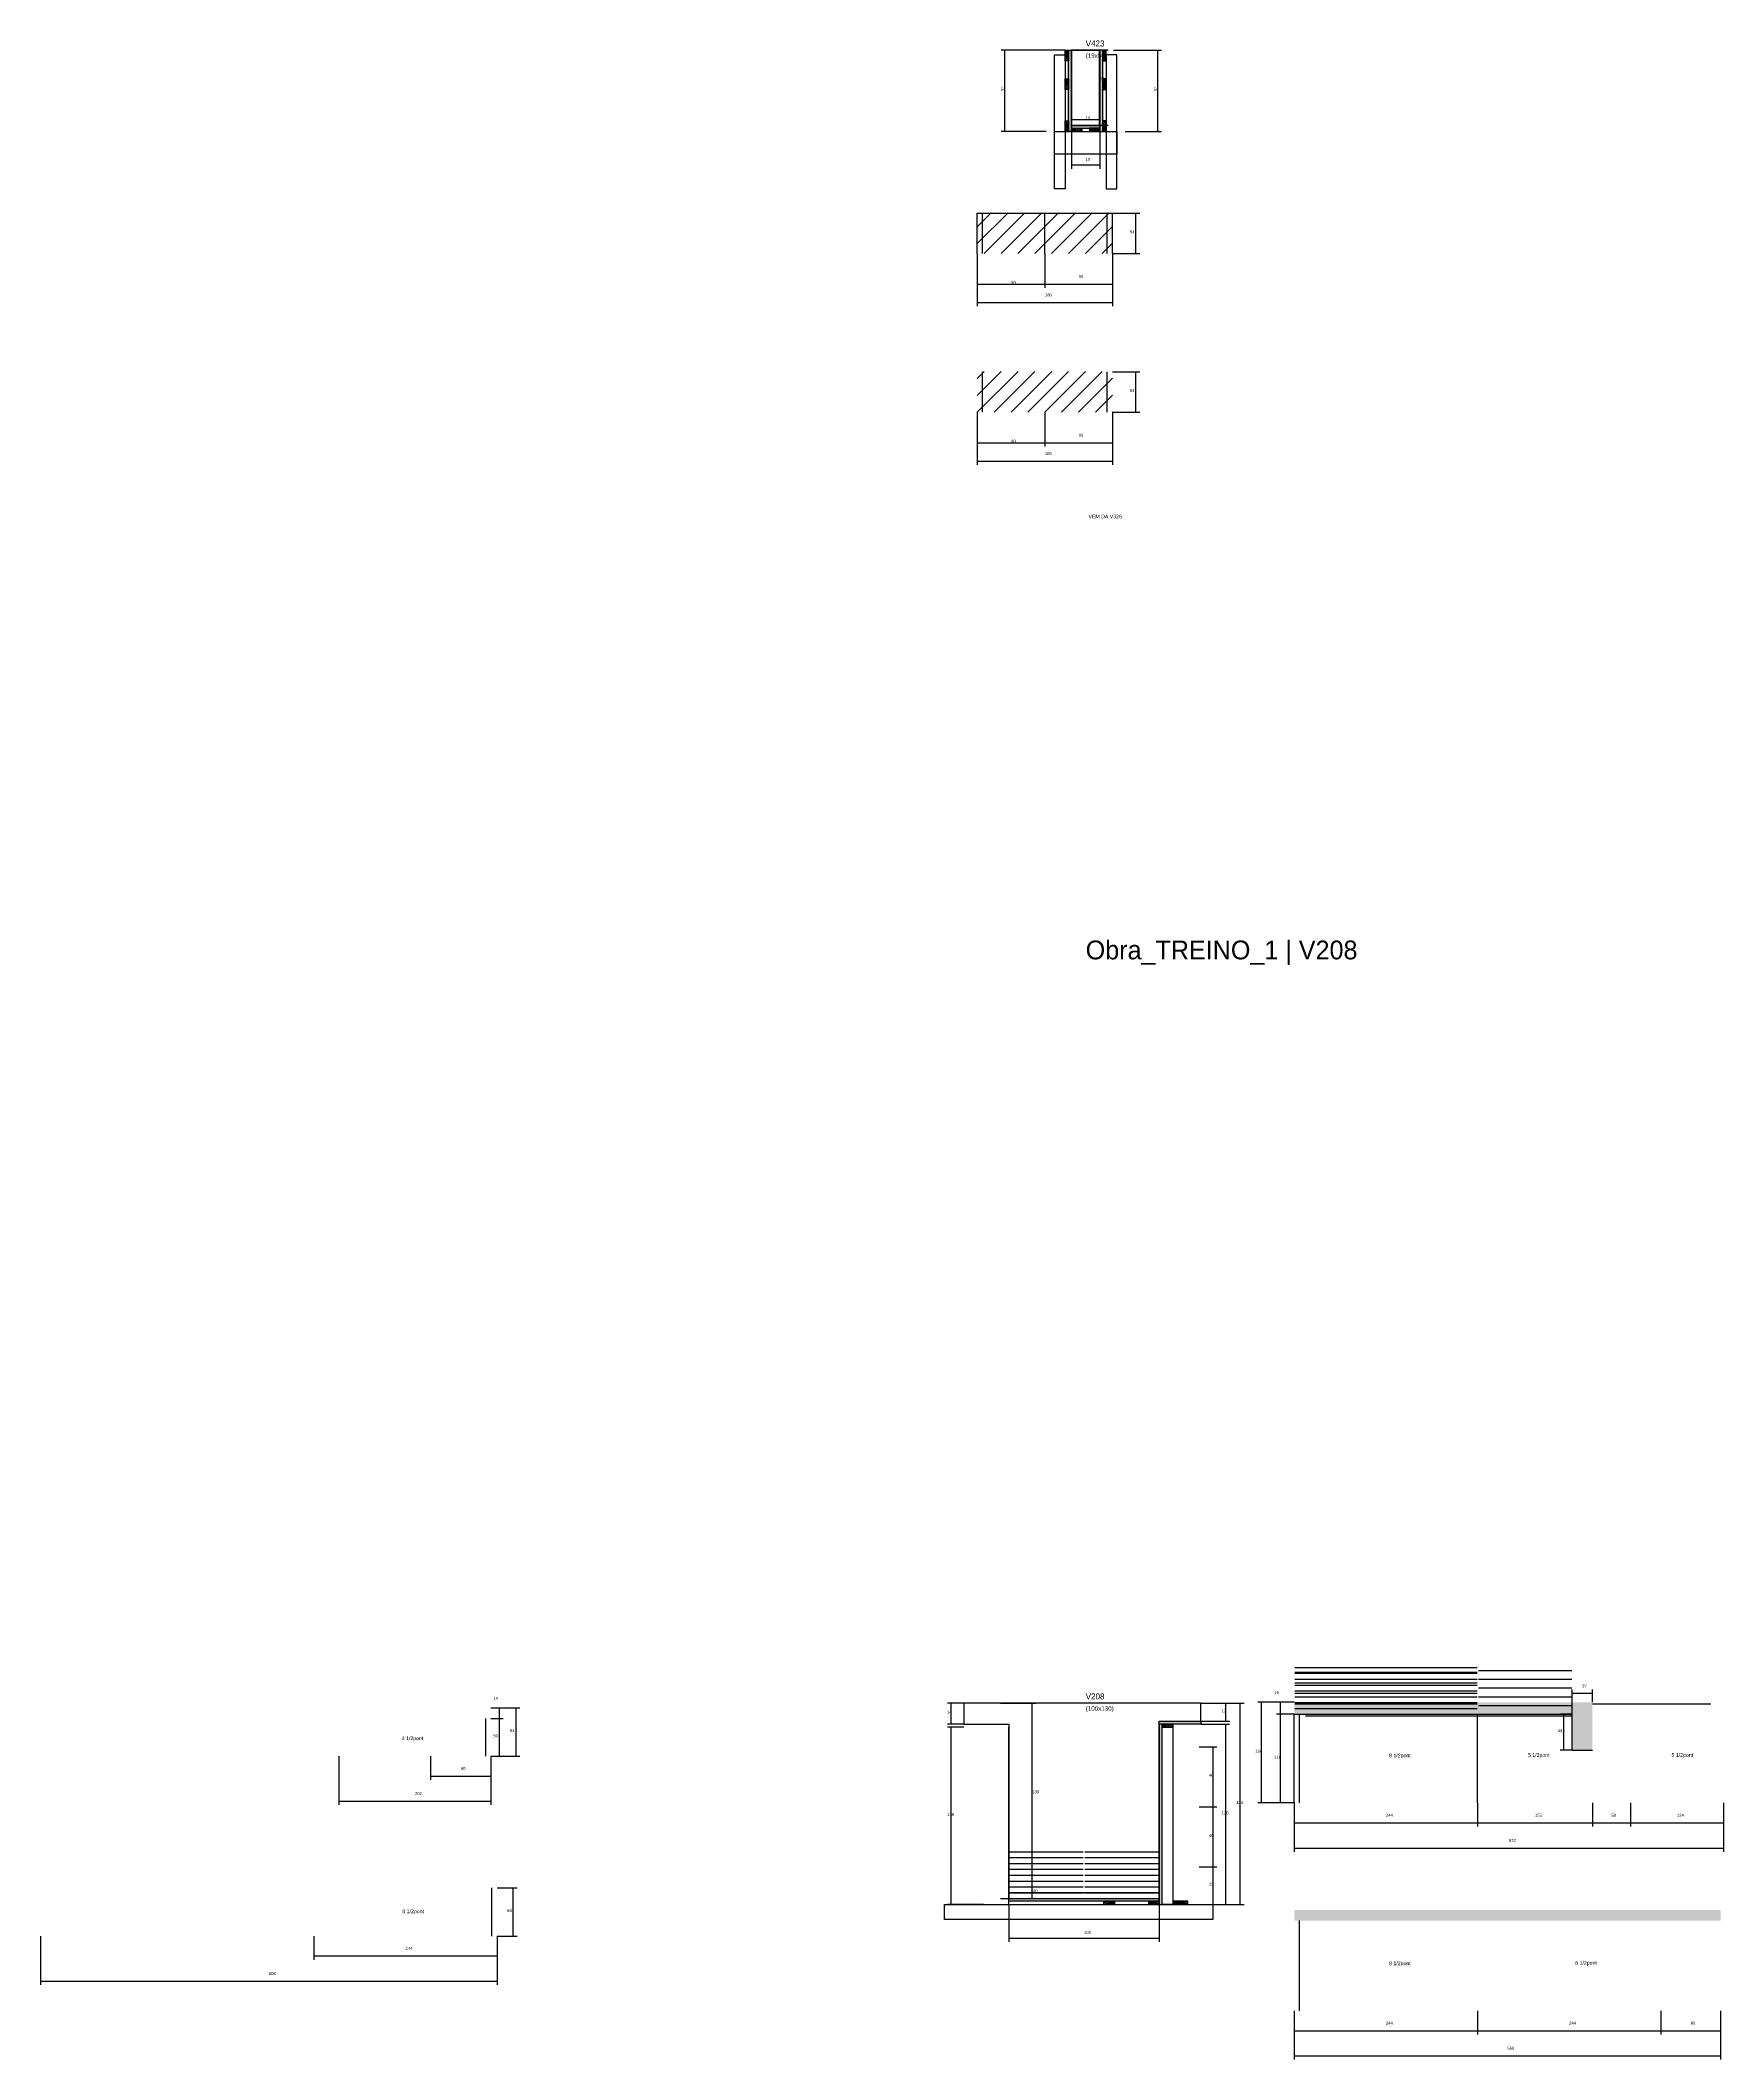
# Model space of a CAD drawing. Header units: metres. Extents: x -2848 to 22762, y -45195 to 1016.
# Drawn here: x -1391 to 849, y -13674 to -10987 of the extents above; entities that cross this region are included whole.
import ezdxf

# ---------------------------------------------------------------- set-up
doc = ezdxf.new("R2010")
doc.units = ezdxf.units.M
for name, color, linetype in [('CONCRETO', 251, 'Continuous'), ('COTA', 4, 'Continuous'), ('Cota Seção (2x)', 4, 'Continuous'), ('Hachura', 253, 'Continuous'), ('LABEL_ID', 3, 'Continuous'), ('Madeira', 126, 'Continuous'), ('NOMENCLATURA', 7, 'Continuous'), ('Painéis', 200, 'Continuous'), ('REAPROVEITAMENTO', 251, 'Continuous'), ('SARR_2.2x7', 40, 'Continuous'), ('SARR_3.5x7', 81, 'Continuous'), ('Texto Seção', 7, 'Continuous')]:
    doc.layers.add(name, color=color, linetype=linetype)

msp = doc.modelspace()

# ---------------------------------------------------------------- hatches: boundary and pattern name
at = {"layer": 'COTA'}
h = msp.add_hatch(dxfattribs=at)
h.set_pattern_fill('AR-CONC', scale=0.03)
h.paths.add_polyline_path([(674.5, -13262.7), (674.5, -13198.7), (674.5, -13198.7), (277.5, -13198.7), (277.5, -13198.7), (277.5, -13214.7), (277.5, -13214.7), (647.5, -13214.7), (647.5, -13214.7), (647.5, -13262.7), (647.5, -13262.7), (674.5, -13262.7)])
h = msp.add_hatch(dxfattribs=at)
h.set_pattern_fill('AR-CONC', scale=0.03)
h.paths.add_polyline_path([(845, -13475.4), (845, -13489.4), (845, -13489.4), (277.5, -13489.4), (277.5, -13489.4), (277.5, -13475.4), (277.5, -13475.4), (845, -13475.4)])
at = {"layer": 'Hachura'}
h = msp.add_hatch(dxfattribs=at)
h.set_pattern_fill('ANSI31', scale=0.5)
h.paths.add_polyline_path([(-23, -11014), (-27.4, -11014), (-27.4, -11014), (-27.4, -11000), (-27.4, -11000), (-23, -11000), (-23, -11000), (-23, -11014)])
h = msp.add_hatch(color=8, dxfattribs=at)
h.dxf.hatch_style = 1
h.paths.add_polyline_path([(-19, -11000), (-23, -11000), (-23, -11000), (-23, -11108), (-23, -11108), (-19, -11108), (-19, -11108), (-19, -11000)])
h = msp.add_hatch(color=8, dxfattribs=at)
h.dxf.hatch_style = 1
h.paths.add_polyline_path([(23, -11000), (19, -11000), (19, -11000), (19, -11108), (19, -11108), (23, -11108), (23, -11108), (23, -11000)])
h = msp.add_hatch(dxfattribs=at)
h.set_pattern_fill('ANSI31', scale=0.5)
h.paths.add_polyline_path([(23, -11014), (27.4, -11014), (27.4, -11014), (27.4, -11000), (27.4, -11000), (23, -11000), (23, -11000), (23, -11014)])
h = msp.add_hatch(dxfattribs=at)
h.set_pattern_fill('ANSI31', scale=0.5)
h.paths.add_polyline_path([(-23, -11052.1), (-27.4, -11052.1), (-27.4, -11052.1), (-27.4, -11038.1), (-27.4, -11038.1), (-23, -11038.1), (-23, -11038.1), (-23, -11052.1)])
h = msp.add_hatch(dxfattribs=at)
h.set_pattern_fill('ANSI31', scale=0.5)
h.paths.add_polyline_path([(23, -11052.1), (27.4, -11052.1), (27.4, -11052.1), (27.4, -11038.1), (27.4, -11038.1), (23, -11038.1), (23, -11038.1), (23, -11052.1)])
h = msp.add_hatch(dxfattribs=at)
h.set_pattern_fill('ANSI31', scale=0.5)
h.paths.add_polyline_path([(-23, -11108), (-27.4, -11108), (-27.4, -11108), (-27.4, -11094), (-27.4, -11094), (-23, -11094), (-23, -11094), (-23, -11108)])
h = msp.add_hatch(dxfattribs=at)
h.set_pattern_fill('ANSI31', scale=0.5)
h.paths.add_polyline_path([(23, -11108), (27.4, -11108), (27.4, -11108), (27.4, -11094), (27.4, -11094), (23, -11094), (23, -11094), (23, -11108)])
h = msp.add_hatch(color=8, dxfattribs=at)
h.dxf.hatch_style = 1
h.paths.add_polyline_path([(19, -11103.6), (19, -11100), (19, -11100), (-19, -11100), (-19, -11100), (-19, -11103.6), (-19, -11103.6), (19, -11103.6)])
h = msp.add_hatch(dxfattribs=at)
h.set_pattern_fill('ANSI31', scale=0.5)
h.paths.add_polyline_path([(-19, -11108), (-19, -11103.6), (-19, -11103.6), (-5, -11103.6), (-5, -11103.6), (-5, -11108), (-5, -11108), (-19, -11108)])
h = msp.add_hatch(dxfattribs=at)
h.set_pattern_fill('ANSI31', scale=0.5)
h.paths.add_polyline_path([(19, -11108), (19, -11103.6), (19, -11103.6), (5, -11103.6), (5, -11103.6), (5, -11108), (5, -11108), (19, -11108)])
h = msp.add_hatch(color=8, dxfattribs=at)
h.dxf.hatch_style = 1
h.paths.add_polyline_path([(97.8, -13228), (97.8, -13224), (97.8, -13224), (153.4, -13224), (153.4, -13224), (153.4, -13228), (153.4, -13228), (97.8, -13228)])
h = msp.add_hatch(color=8, dxfattribs=at)
h.dxf.hatch_style = 1
h.paths.add_polyline_path([(101.8, -13228), (97.8, -13228), (97.8, -13228), (97.8, -13468), (97.8, -13468), (101.8, -13468), (101.8, -13468), (101.8, -13228)])
h = msp.add_hatch(dxfattribs=at)
h.set_pattern_fill('ANSI31', scale=0.5)
h.paths.add_polyline_path([(101.8, -13232.4), (101.8, -13228), (101.8, -13228), (115.8, -13228), (115.8, -13228), (115.8, -13232.4), (115.8, -13232.4), (101.8, -13232.4)])
h = msp.add_hatch(color=8, dxfattribs=at)
h.dxf.hatch_style = 1
h.paths.add_polyline_path([(-102.2, -13463.6), (-102.2, -13460), (-102.2, -13460), (97.8, -13460), (97.8, -13460), (97.8, -13463.6), (97.8, -13463.6), (-102.2, -13463.6)])
h = msp.add_hatch(dxfattribs=at)
h.set_pattern_fill('ANSI31', scale=0.5)
h.paths.add_polyline_path([(24.2, -13468), (24.2, -13463.6), (24.2, -13463.6), (38.2, -13463.6), (38.2, -13463.6), (38.2, -13468), (38.2, -13468), (24.2, -13468)])
h = msp.add_hatch(dxfattribs=at)
h.set_pattern_fill('ANSI31', scale=0.5)
h.paths.add_polyline_path([(97.8, -13468), (97.8, -13463.6), (97.8, -13463.6), (83.8, -13463.6), (83.8, -13463.6), (83.8, -13468), (83.8, -13468), (97.8, -13468)])
h = msp.add_hatch(dxfattribs=at)
h.set_pattern_fill('ANSI31', scale=0.5)
h.paths.add_polyline_path([(135.8, -13468), (135.8, -13463.6), (135.8, -13463.6), (115.8, -13463.6), (115.8, -13463.6), (115.8, -13468), (115.8, -13468), (135.8, -13468)])
at = {"layer": 'REAPROVEITAMENTO'}
h = msp.add_hatch(dxfattribs=at)
h.set_pattern_fill('ANSI31', scale=5)
h.paths.add_polyline_path([(35.7, -11270.7), (35.7, -11216.6), (35.7, -11216.6), (-144.3, -11216.4), (-144.3, -11216.4), (-144.3, -11270.6), (-144.3, -11270.6), (35.7, -11270.7)])
h = msp.add_hatch(dxfattribs=at)
h.set_pattern_fill('ANSI31', scale=5)
h.paths.add_polyline_path([(35.7, -11481.9), (35.7, -11427.8), (35.7, -11427.8), (-144.3, -11427.6), (-144.3, -11427.6), (-144.3, -11481.8), (-144.3, -11481.8), (35.7, -11481.9)])

# ---------------------------------------------------------------- linework, layer by layer
at = {"layer": 'CONCRETO'}
for points in [[(-19, -11000), (-19, -11000), (19, -11000), (19, -11028), (19, -11028), (19, -11100), (-19, -11100), (-19, -11000)], [(-19, -11100), (19, -11100), (19, -11000), (-19, -11000)], [(153.4, -13224), (153.4, -13200), (-162.2, -13200), (-162.2, -13228), (-102.2, -13228), (-102.2, -13460), (97.8, -13460), (97.8, -13224)]]:
    msp.add_lwpolyline(points, close=True, dxfattribs=at)
at = {"layer": 'COTA'}
for p, q in [((-27.4, -11000), (-112.7, -11000)), ((-107.7, -11108), (-107.7, -11000)), ((37, -11000), (100.9, -11000)), ((95.9, -11108), (95.9, -11000)), ((-52.6, -11108), (-112.7, -11108)), ((-19, -11108), (-19, -11157.7)), ((19, -11108), (19, -11157.7)), ((52.6, -11108), (100.9, -11108)), ((-19, -11152.7), (19, -11152.7)), ((35.7, -11216.7), (71.9, -11216.7)), ((66.9, -11270.7), (66.9, -11216.7)), ((-144.3, -11270.7), (-144.3, -11316.2)), ((-144.3, -11270.7), (-144.3, -11340.8)), ((-54.3, -11270.7), (-54.3, -11316.2)), ((-54.3, -11270.7), (-54.3, -11316.2)), ((35.7, -11270.7), (35.7, -11316.2)), ((35.7, -11270.7), (35.7, -11340.8)), ((35.7, -11270.7), (71.9, -11270.7)), ((-144.3, -11311.2), (-54.3, -11311.2)), ((-54.3, -11311.2), (35.7, -11311.2)), ((-144.3, -11335.8), (35.7, -11335.8)), ((35.7, -11427.9), (71.9, -11427.9)), ((66.9, -11481.9), (66.9, -11427.9)), ((-144.3, -11481.9), (-144.3, -11527.4)), ((-144.3, -11481.9), (-144.3, -11552)), ((-54.3, -11481.9), (-54.3, -11527.4)), ((-54.3, -11481.9), (-54.3, -11527.4)), ((35.7, -11481.9), (35.7, -11527.4)), ((35.7, -11481.9), (35.7, -11552)), ((35.7, -11481.9), (71.9, -11481.9)), ((-144.3, -11522.4), (-54.3, -11522.4)), ((-54.3, -11522.4), (35.7, -11522.4)), ((-144.3, -11547), (35.7, -11547)), ((-162.2, -13200), (-184.1, -13200)), ((-179.1, -13228), (-179.1, -13200)), ((153.4, -13200), (210.7, -13200)), ((153.4, -13200), (191.4, -13200)), ((186.4, -13224), (186.4, -13200)), ((205.7, -13468), (205.7, -13200)), ((-162.2, -13228), (-184.1, -13228)), ((-162.2, -13232), (-184.1, -13232)), ((-179.1, -13468), (-179.1, -13232)), ((153.4, -13224), (191.4, -13224)), ((153.4, -13228), (191.4, -13228)), ((186.4, -13468), (186.4, -13228)), ((-994, -13270.4), (-994, -13335.5)), ((-872, -13270.4), (-872, -13302)), ((-791.5, -13270.4), (-791.5, -13302)), ((-791.5, -13270.4), (-791.5, -13335.5)), ((151.1, -13258), (174.6, -13258)), ((169.6, -13338), (169.6, -13258)), ((-872, -13297), (-791.5, -13297)), ((-994, -13330.5), (-791.5, -13330.5)), ((151.1, -13338), (174.6, -13338)), ((151.1, -13338), (174.6, -13338)), ((169.6, -13418), (169.6, -13338)), ((277.5, -13332.7), (277.5, -13364.3)), ((277.5, -13332.7), (277.5, -13397.8)), ((521.5, -13332.7), (521.5, -13364.3)), ((521.5, -13332.7), (521.5, -13364.3)), ((674.5, -13332.7), (674.5, -13364.3)), ((725, -13332.7), (725, -13364.3)), ((849, -13332.7), (849, -13364.3)), ((849, -13332.7), (849, -13397.8)), ((277.5, -13359.3), (521.5, -13359.3)), ((521.5, -13359.3), (674.5, -13359.3)), ((725, -13359.3), (849, -13359.3)), ((277.5, -13392.8), (849, -13392.8)), ((151.1, -13418), (174.6, -13418)), ((151.1, -13418), (174.6, -13418)), ((169.6, -13468), (169.6, -13418)), ((-135.8, -13468), (-184.1, -13468)), ((-102.2, -13468), (-102.2, -13517.7)), ((97.8, -13468), (97.8, -13517.7)), ((131.4, -13468), (210.7, -13468)), ((131.4, -13468), (191.4, -13468)), ((151.1, -13468), (174.6, -13468)), ((-1391.2, -13509.9), (-1391.2, -13574.9)), ((-1027.2, -13509.9), (-1027.2, -13541.4)), ((-783.2, -13509.9), (-783.2, -13541.4)), ((-783.2, -13509.9), (-783.2, -13574.9)), ((-102.2, -13512.7), (97.8, -13512.7)), ((-1027.2, -13536.4), (-783.2, -13536.4)), ((-1391.2, -13569.9), (-783.2, -13569.9)), ((277.5, -13609.4), (277.5, -13640.9)), ((277.5, -13609.4), (277.5, -13674.4)), ((521.5, -13609.4), (521.5, -13640.9)), ((521.5, -13609.4), (521.5, -13640.9)), ((765.5, -13609.4), (765.5, -13640.9)), ((765.5, -13609.4), (765.5, -13640.9)), ((845, -13609.4), (845, -13640.9)), ((845, -13609.4), (845, -13674.4)), ((277.5, -13635.9), (521.5, -13635.9)), ((521.5, -13635.9), (765.5, -13635.9)), ((765.5, -13635.9), (845, -13635.9)), ((277.5, -13669.4), (845, -13669.4))]:
    msp.add_line(p, q, dxfattribs=at)
at = {"layer": 'Cota Seção (2x)'}
for p, q in [((30, -11000), (13.5, -11000)), ((18.5, -11100), (18.5, -11000)), ((-19, -11108), (-19, -11087)), ((-19, -11092), (19, -11092)), ((19, -11108), (19, -11087)), ((30, -11100), (13.5, -11100)), ((647.5, -13214.7), (647.5, -13181.7)), ((647.5, -13186.7), (674.5, -13186.7)), ((674.5, -13198.7), (674.5, -13181.7)), ((-791.5, -13206.4), (-775.3, -13206.4)), ((-791.5, -13206.4), (-753.2, -13206.4)), ((-791.5, -13220.4), (-775.3, -13220.4)), ((-791.5, -13220.4), (-775.3, -13220.4)), ((-780.3, -13220.4), (-780.3, -13206.4)), ((-780.3, -13270.4), (-780.3, -13220.4)), ((-758.2, -13270.4), (-758.2, -13206.4)), ((-113.2, -13200), (-66.2, -13200)), ((-71.2, -13460), (-71.2, -13200)), ((277.5, -13198.7), (228.9, -13198.7)), ((233.9, -13332.7), (233.9, -13198.7)), ((277.5, -13198.7), (254.1, -13198.7)), ((277.5, -13214.7), (254.1, -13214.7)), ((277.5, -13214.7), (254.1, -13214.7)), ((259.1, -13214.7), (259.1, -13198.7)), ((259.1, -13332.7), (259.1, -13214.7)), ((647.5, -13214.7), (631.4, -13214.7)), ((636.4, -13262.7), (636.4, -13214.7)), ((-791.5, -13270.4), (-775.3, -13270.4)), ((-791.5, -13270.4), (-753.2, -13270.4)), ((647.5, -13262.7), (631.4, -13262.7)), ((277.5, -13332.7), (228.9, -13332.7)), ((277.5, -13332.7), (254.1, -13332.7)), ((674.5, -13332.7), (674.5, -13364.3)), ((725, -13332.7), (725, -13364.3)), ((674.5, -13359.3), (725, -13359.3)), ((-783.2, -13445.9), (-756.8, -13445.9)), ((-761.8, -13509.9), (-761.8, -13445.9)), ((-113.2, -13460), (-66.2, -13460)), ((-102.2, -13468), (-102.2, -13447)), ((-102.2, -13452), (97.8, -13452)), ((97.8, -13468), (97.8, -13447)), ((-783.2, -13509.9), (-756.8, -13509.9))]:
    msp.add_line(p, q, dxfattribs=at)
at = {"layer": 'Madeira'}
for points in [[(-23, -11014), (-27.4, -11014), (-27.4, -11000), (-23, -11000)], [(23, -11014), (27.4, -11014), (27.4, -11000), (23, -11000)], [(-23, -11052.1), (-27.4, -11052.1), (-27.4, -11038.1), (-23, -11038.1)], [(23, -11052.1), (27.4, -11052.1), (27.4, -11038.1), (23, -11038.1)], [(-23, -11108), (-27.4, -11108), (-27.4, -11094), (-23, -11094)], [(23, -11108), (27.4, -11108), (27.4, -11094), (23, -11094)], [(-19, -11108), (-19, -11103.6), (-5, -11103.6), (-5, -11108)], [(19, -11108), (19, -11103.6), (5, -11103.6), (5, -11108)], [(101.8, -13232.4), (101.8, -13228), (115.8, -13228), (115.8, -13232.4)], [(101.8, -13228), (115.8, -13228), (115.8, -13468), (101.8, -13468)], [(24.2, -13468), (24.2, -13463.6), (38.2, -13463.6), (38.2, -13468)], [(97.8, -13468), (97.8, -13463.6), (83.8, -13463.6), (83.8, -13468)], [(135.8, -13468), (135.8, -13463.6), (115.8, -13463.6), (115.8, -13468)], [(169.2, -13488), (-188, -13488), (-188, -13468), (169.2, -13468)]]:
    msp.add_lwpolyline(points, close=True, dxfattribs=at)
at = {"layer": 'Painéis'}
for p, q in [((-19, -11108), (-19, -11000)), ((19, -11108), (19, -11000)), ((-19, -11100), (19, -11100)), ((-19, -11103.6), (-19, -11100)), ((19, -11103.6), (19, -11100)), ((-144.3, -11216.7), (35.7, -11216.7)), ((-144.3, -11270.7), (-144.3, -11216.7)), ((-54.3, -11270.7), (-54.3, -11216.7)), ((35.7, -11270.7), (35.7, -11216.7)), ((277.5, -13214.7), (647.5, -13214.7)), ((277.5, -13332.7), (277.5, -13214.7)), ((521.5, -13332.7), (521.5, -13214.7)), ((647.5, -13262.7), (647.5, -13214.7)), ((-162.2, -13228), (-102.2, -13228)), ((-102.2, -13468), (-102.2, -13232)), ((97.8, -13224), (153.4, -13224)), ((97.8, -13468), (97.8, -13228)), ((647.5, -13262.7), (674.5, -13262.7)), ((-102.2, -13460), (97.8, -13460)), ((-102.2, -13463.6), (-102.2, -13460)), ((97.8, -13463.6), (97.8, -13460))]:
    msp.add_line(p, q, dxfattribs=at)
for points in [[(-23, -11000), (-19, -11000), (-19, -11108), (-23, -11108)], [(23, -11000), (19, -11000), (19, -11108), (23, -11108)], [(19, -11103.6), (19, -11100), (-19, -11100), (-19, -11103.6)], [(97.8, -13228), (97.8, -13224), (153.4, -13224), (153.4, -13228)], [(101.8, -13228), (97.8, -13228), (97.8, -13468), (101.8, -13468)], [(-102.2, -13463.6), (-102.2, -13460), (97.8, -13460), (97.8, -13463.6)]]:
    msp.add_lwpolyline(points, close=True, dxfattribs=at)
at = {"layer": 'SARR_2.2x7'}
for p, q in [((-137.3, -11270.7), (-137.3, -11216.7)), ((28.7, -11270.7), (28.7, -11216.7)), ((-137.3, -11481.9), (-137.3, -11427.9)), ((28.7, -11481.9), (28.7, -11427.9)), ((278.5, -13152.48), (520.8, -13152.48)), ((278.5, -13158.7), (520.8, -13158.7)), ((278.5, -13160.26), (520.8, -13160.26)), ((278.5, -13168.03), (520.8, -13168.03)), ((522.8, -13156.37), (646.8, -13156.37)), ((522.8, -13168.03), (646.8, -13168.03)), ((278.5, -13172.7), (520.8, -13172.7)), ((278.5, -13175.81), (520.8, -13175.81)), ((278.5, -13183.59), (520.8, -13183.59)), ((278.5, -13186.7), (520.8, -13186.7)), ((278.5, -13191.37), (520.8, -13191.37)), ((522.8, -13179.7), (646.8, -13179.7)), ((522.8, -13191.37), (646.8, -13191.37)), ((-798.5, -13270.4), (-798.5, -13220.4)), ((278.5, -13199.14), (520.8, -13199.14)), ((278.5, -13200.7), (520.8, -13200.7)), ((278.5, -13206.92), (520.8, -13206.92)), ((284.5, -13332.7), (284.5, -13214.7)), ((292.5, -13216.9), (521.5, -13216.9)), ((521.5, -13216.9), (647.5, -13216.9)), ((522.8, -13203.03), (646.8, -13203.03)), ((674.5, -13200.9), (725, -13200.9)), ((725, -13200.9), (832, -13200.9)), ((-101.2, -13397.78), (-3.2, -13397.78)), ((-101.2, -13405.56), (-3.2, -13405.56)), ((-1.2, -13397.78), (96.8, -13397.78)), ((-1.2, -13405.56), (96.8, -13405.56)), ((-101.2, -13413.33), (-3.2, -13413.33)), ((-101.2, -13421.11), (-3.2, -13421.11)), ((-101.2, -13428.89), (-3.2, -13428.89)), ((-101.2, -13436.67), (-3.2, -13436.67)), ((-1.2, -13413.33), (96.8, -13413.33)), ((-1.2, -13421.11), (96.8, -13421.11)), ((-1.2, -13428.89), (96.8, -13428.89)), ((-1.2, -13436.67), (96.8, -13436.67)), ((-790.2, -13509.9), (-790.2, -13445.9)), ((-101.2, -13444.44), (-3.2, -13444.44)), ((-101.2, -13452.22), (-3.2, -13452.22)), ((-1.2, -13444.44), (96.8, -13444.44)), ((-1.2, -13452.22), (96.8, -13452.22)), ((284.5, -13609.4), (284.5, -13489.4))]:
    msp.add_line(p, q, dxfattribs=at)
at = {"layer": 'SARR_3.5x7'}
for points in [[(-41.4, -11006), (-27.4, -11006), (-27.4, -11184.5), (-41.4, -11184.5)], [(41.4, -11006), (27.4, -11006), (27.4, -11184.5), (41.4, -11184.5)], [(-41.4, -11108), (41.4, -11108), (41.4, -11138.1), (-41.4, -11138.1)]]:
    msp.add_lwpolyline(points, close=True, dxfattribs=at)

# ---------------------------------------------------------------- texts
at = {"layer": 'COTA'}
for s, p in [('54', (-113.2, -11054)), ('54', (90.4, -11054)), ('19', (0, -11147.2)), ('54', (58.8, -11243.7)), ('90', (-99.3, -11311.2)), ('90', (-9.3, -11303.1)), ('180', (-54.3, -11327.7)), ('54', (58.8, -11454.9)), ('90', (-99.3, -11522.4)), ('90', (-9.3, -11514.3)), ('180', (-54.3, -11538.8)), ('14', (-184.6, -13214)), ('12', (180.9, -13212)), ('80', (-831.7, -13288.8)), ('40', (164.1, -13298)), ('202', (-892.7, -13322.4)), ('134', (200.2, -13334)), ('118', (-184.6, -13350)), ('120', (180.9, -13348)), ('244', (399.5, -13351.2)), ('153', (598, -13351.1)), ('124', (787, -13351.2)), ('40', (164.1, -13378)), ('572', (563.2, -13384.7)), ('25', (164.1, -13443)), ('100', (-2.2, -13507.2)), ('244', (-905.2, -13528.3)), ('608', (-1087.2, -13561.8)), ('244', (399.5, -13627.8)), ('244', (643.5, -13627.8)), ('80', (805.2, -13627.8)), ('568', (561.2, -13661.3))]:
    msp.add_text(s, height=4, dxfattribs=at).set_placement(p)
at = {"layer": 'Cota Seção (2x)'}
for s, p in [('50', (18.5, -11040)), ('19', (0, -11092)), ('14', (-788.4, -13195.4)), ('16', (251, -13187.7)), ('27', (661, -13178.7)), ('50', (-788.4, -13245.4)), ('64', (-766.3, -13238.4)), ('48', (628.3, -13238.7)), ('134', (225.7, -13265.7)), ('118', (251, -13273.7)), ('130', (-71.2, -13319.9)), ('50', (699.7, -13351.2)), ('100', (-73.2, -13452)), ('64', (-769.9, -13477.9))]:
    msp.add_text(s, height=4, dxfattribs=at).set_placement(p)
at = {"layer": 'LABEL_ID'}
msp.add_text('Obra_TREINO_1 | V208', height=25, dxfattribs=at).set_placement((0, -12210))
at = {"layer": 'NOMENCLATURA'}
for s, p in [('4 1/2pont', (-910.2, -13249.2)), ('8 1/2pont', (403.8, -13272.1)), ('5 1/2pont', (588.6, -13271.5)), ('5 1/2pont', (779.6, -13271.5)), ('8 1/2pont', (-909.5, -13479.5)), ('8 1/2pont', (403.8, -13548.7)), ('8 1/2pont', (651.5, -13548.1))]:
    msp.add_text(s, height=5, dxfattribs=at).set_placement(p)
at = {"layer": 'Texto Seção'}
for s, height, p in [('V423', 8, (0, -10995)), ('(19x50)', 6, (0, -11010)), ('VEM DA V326', 5, (3.7, -11623)), ('V208', 8, (0, -13195)), ('(100x130)', 6, (0, -13210))]:
    msp.add_text(s, height=height, dxfattribs=at).set_placement(p)

doc.saveas('drawing.dxf')
